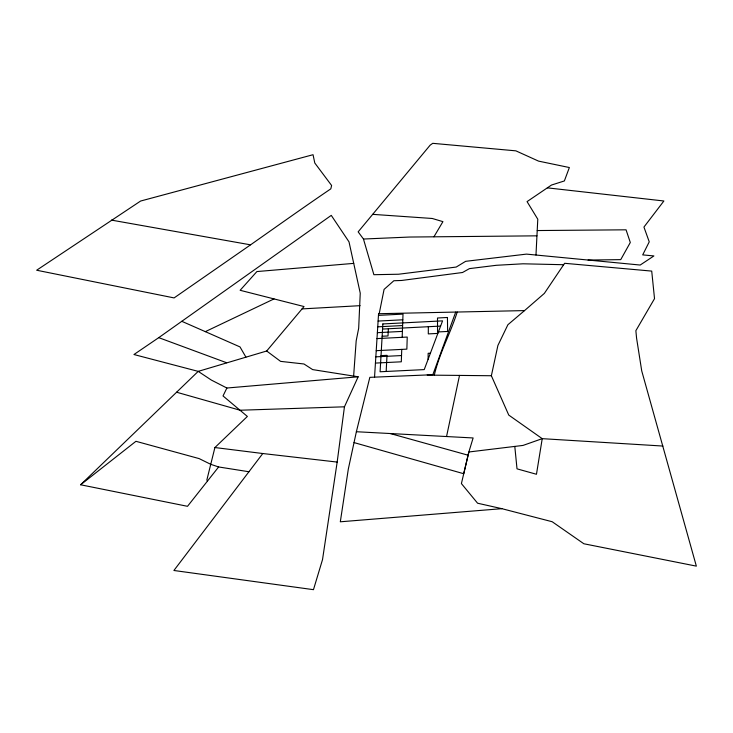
<?xml version="1.0" encoding="UTF-8"?>
<svg xmlns="http://www.w3.org/2000/svg" width="733" height="733" viewBox="0 0 733 733"><rect width="100%" height="100%" fill="white"/><g stroke="black" fill="none" stroke-linecap="round" stroke-linejoin="round"><path stroke-width="1.1" d="M428.109 359.289L428.154 353.288L430.418 353.178M428.338 326.716L428.292 333.9L437.839 333.414M353.627 376.084L356.183 340.836L358.675 328.292L360.242 293.154L349.009 241.853L331.261 215.374L158.749 337.647L133.947 354.525L198.212 371.374L211.315 380.051L226.882 388.023L358.162 376.799L344.446 406.806L337.171 462.074L322.52 559.609L313.467 589.671L173.904 570.485L262.781 453.525L337.171 462.074M401.748 349.394L401.308 361.8L375.443 363.082M402.179 337.317L403.013 314.1L378.466 315.373M386.172 371.475L387.006 355.34L381.023 355.642M388.371 328.76L388.004 335.952L382.15 336.245M535.979 255.02L537.784 219.213L527.064 201.612L551.482 185.046L564.364 180.95L569.358 167.536L538.572 161.123L515.867 150.842L432.745 143.329L430.161 145.143L358.153 231.848L363.458 239.031L373.885 274.701L398.541 274.234L456.21 267.05L465.657 261.324L526.486 254.113L640.184 265.044L653.918 255.936L642.704 254.892L649.236 241.835L643.94 227.065L663.887 200.989L547.349 187.85M374.545 377.147L378.567 313.715L524.535 310.6L544.362 293.392L564.612 263.294L651.719 271.1L654.523 298.643L635.868 330.693L636.583 338.179L641.732 370.916L696.35 566.133L583.871 543.767L552.187 521.731L501.867 508.675L477.586 503.214L461.405 483.588L468.854 451.986L473.124 437.958L356.375 431.728L348.312 469.102L340.314 521.795L501.867 508.675M379.199 313.706L384.074 289.407L393.841 280.748L401.666 280.464L462.532 272.502L469.45 268.617L496.342 265.3L523.023 263.798L563.65 264.723M446.562 436.456L459.518 375.415L491.367 375.745L508.757 415.08L542.228 438.664L662.898 446.049M491.367 375.745L497.899 345.472L507.905 324.719L524.535 310.6M356.375 431.728L369.835 377.339L432.837 374.719L455.724 312.066M226.882 388.023L223.024 395.939L247.378 416.445L214.906 447.542L206.862 479.978L207.485 481.04M427.202 374.957L434.284 375.177C439.406 353.187 450.419 333.451 457.218 312.038M433.927 236.805L442.924 221.641L432.25 218.48L372.685 214.348M248.936 471.75L218.626 466.958L187.511 506.311L80.612 484.779L198.212 371.374L266.684 351.006L304.03 306.55L240.131 290.295L256.907 271.558L353.718 263.376M80.612 484.779L135.935 441.303L199.119 458.592L210.747 464.319L218.626 466.958M250.558 244.84C277.294 226.076 303.792 207.182 330.821 188.839L331.609 185.486L314.787 163.001L313.046 154.709L140.617 201.034L36.65 270.23L174.097 297.919L250.558 244.84L111.425 220.102M181.793 321.311L205.332 331.646L274.023 298.917M302.051 308.905L360.095 305.67M378.1 321.063L402.811 319.79M377.733 326.836L402.6 325.553M382.562 329.062L440.597 326.084M377.367 332.681L402.39 331.398M376.991 338.6L407.227 337.061L406.861 349.137L376.231 350.676M375.837 356.843L401.528 355.56M363.458 239.031L409.518 237.043L536.95 235.834M344.446 406.806L240.085 410.233L176.598 392.219M537.216 230.547L626.055 229.814L630.307 242.495L620.741 259.629L588.077 260.05M434.284 375.177L459.518 375.415M214.906 447.542L262.781 453.525M358.162 376.799L312.661 369.606L303.975 363.989L280.592 361.369L266.684 351.006M390.121 433.496L468.094 455.211M354.03 442.585L463.732 473.729L468.854 451.986L523.041 445.417L542.228 438.664L536.464 474.269L517.012 468.845L514.795 446.415M158.749 337.647L226.579 362.734M205.332 331.646L240.003 346.92L245.894 357.09M382.855 323.94L380.088 371.768L424.233 369.606L442.567 320.862L382.855 323.94M447.432 317.481L437.5 317.994L437.546 331.967L447.634 331.453L447.432 317.481"/></g></svg>
